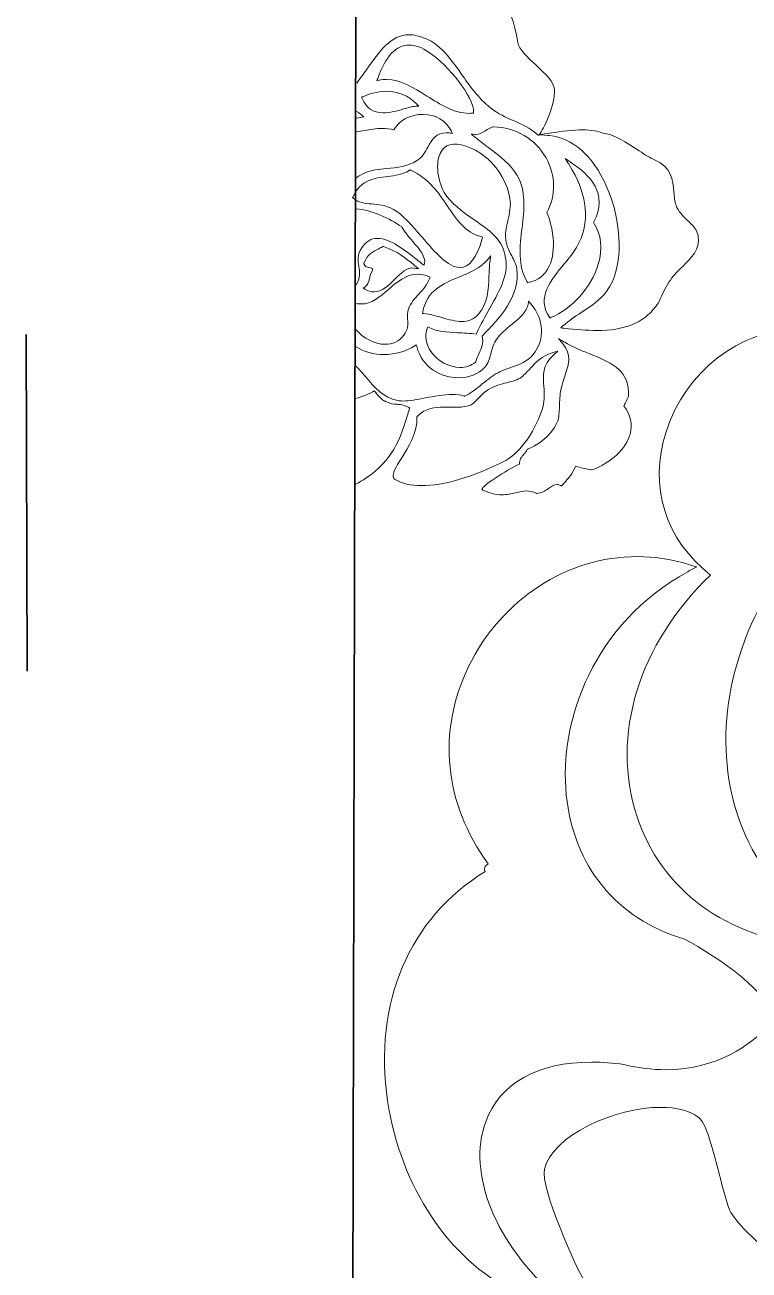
# Model space of a CAD drawing. Header units: millimetres. Extents: x -187 to 113, y -78 to 72.
# Drawn here: x 38.43 to 51.86, y -5.06 to 18.04 of the extents above; entities that cross this region are included whole.
import ezdxf

# ---------------------------------------------------------------- set-up
doc = ezdxf.new("R2010")
doc.units = ezdxf.units.MM
doc.header["$MEASUREMENT"] = 0
doc.layers.add('layer 1', color=7, linetype='Continuous')

msp = doc.modelspace()

# ---------------------------------------------------------------- linework, layer by layer
at = {"layer": 'layer 1', "color": 1, "lineweight": 35}
msp.add_open_spline([(38.43276, 72.15664), (38.43276, 72.15664), (-111.56738, 72.15664), (-111.56738, 72.15664), (-111.56738, 72.15664), (-152.98848, 72.15664), (-186.56732, 38.5779), (-186.56732, -2.84336), (-186.56732, -2.84336), (-186.56732, -44.26448), (-152.98848, -77.84336), (-111.56738, -77.84336), (-111.56738, -77.84336), (-111.56738, -77.84336), (38.43276, -77.84336), (38.43276, -77.84336), (38.43276, -77.84336), (79.85412, -77.84336), (113.43268, -44.26448), (113.43268, -2.84336), (113.43268, -2.84336), (113.43268, 38.5779), (79.85412, 72.15664), (38.43276, 72.15664)], degree=3, knots=[0, 0, 0, 0, 0.14285714, 0.14285714, 0.14285714, 0.14285715, 0.28571429, 0.28571429, 0.28571429, 0.2857143, 0.42857143, 0.42857143, 0.42857143, 0.42857144, 0.57142857, 0.57142857, 0.57142857, 0.57142858, 0.71428571, 0.71428571, 0.71428571, 0.71428572, 1, 1, 1, 1], dxfattribs=at)
for points in [[(44.67978, 66.57988), (44.67978, 66.57988), (44.35602, -72.59058), (44.35602, -72.59058)], [(44.67952, 66.4625), (79.50892, 59.89766), (105.96108, 33.27122), (107.96366, 0.902)]]:
    msp.add_open_spline(points, degree=3, dxfattribs=at)
at = {"layer": 'layer 1', "color": 1, "lineweight": 9}
for points, knots in [([(44.58816, 18.52612), (44.61788, 18.57784), (44.63464, 18.64312), (44.65094, 18.70654), (44.65094, 18.70654), (44.67262, 18.7912), (44.69506, 18.8787), (44.74856, 18.94146), (44.74856, 18.94146), (44.86064, 19.07334), (45.04914, 19.15174), (45.2528, 19.15126), (45.2528, 19.15126), (45.43038, 19.1509), (45.59414, 19.0922), (45.71494, 18.9859), (45.71494, 18.9859), (45.84904, 18.97812), (45.96452, 19.00426), (46.07584, 19.02952), (46.07584, 19.02952), (46.17046, 19.05098), (46.2599, 19.07132), (46.35694, 19.0711), (46.35694, 19.0711), (46.41022, 19.07098), (46.46076, 19.0646), (46.51134, 19.05168), (46.51134, 19.05168), (47.12292, 18.89584), (47.4603, 18.47228), (47.57306, 17.71874), (47.57306, 17.71874), (47.59202, 17.59282), (47.75248, 17.44436), (47.90768, 17.30078), (47.90768, 17.30078), (48.08056, 17.14086), (48.24388, 16.98978), (48.25396, 16.84614), (48.25396, 16.84614), (48.2738, 16.5635), (48.0483, 16.0958), (47.97198, 16.0106), (47.97198, 16.0106), (47.97198, 16.0106), (47.9565, 15.99326), (47.9565, 15.99326), (47.9565, 15.99326), (47.9565, 15.99326), (47.9392, 16.00882), (47.9392, 16.00882), (47.9392, 16.00882), (47.79656, 16.13716), (47.6489, 16.20134), (47.49252, 16.2693), (47.49252, 16.2693), (47.35318, 16.32986), (47.2091, 16.39246), (47.06964, 16.50416), (47.06964, 16.50416), (46.83844, 16.68946), (46.67888, 16.91666), (46.52462, 17.13632), (46.52462, 17.13632), (46.3021, 17.45324), (46.0919, 17.75252), (45.70198, 17.84458), (45.70198, 17.84458), (45.65268, 17.85622), (45.60428, 17.86216), (45.55814, 17.86228), (45.55814, 17.86228), (45.22196, 17.86306), (45.00246, 17.5508), (44.77006, 17.22024), (44.77006, 17.22024), (44.71044, 17.13544), (44.64926, 17.0484), (44.58452, 16.96404)], [0, 0, 0, 0, 0.04761905, 0.04761905, 0.04761905, 0.04761906, 0.0952381, 0.0952381, 0.0952381, 0.09523811, 0.14285714, 0.14285714, 0.14285714, 0.14285715, 0.19047619, 0.19047619, 0.19047619, 0.1904762, 0.23809524, 0.23809524, 0.23809524, 0.23809525, 0.28571429, 0.28571429, 0.28571429, 0.2857143, 0.33333333, 0.33333333, 0.33333333, 0.33333334, 0.38095238, 0.38095238, 0.38095238, 0.38095239, 0.42857143, 0.42857143, 0.42857143, 0.42857144, 0.47619048, 0.47619048, 0.47619048, 0.47619049, 0.52380952, 0.52380952, 0.52380952, 0.52380953, 0.57142857, 0.57142857, 0.57142857, 0.57142858, 0.61904762, 0.61904762, 0.61904762, 0.61904763, 0.66666667, 0.66666667, 0.66666667, 0.66666668, 0.71428571, 0.71428571, 0.71428571, 0.71428572, 0.76190476, 0.76190476, 0.76190476, 0.76190477, 0.80952381, 0.80952381, 0.80952381, 0.80952382, 0.85714286, 0.85714286, 0.85714286, 0.85714287, 0.9047619, 0.9047619, 0.9047619, 0.90476191, 1, 1, 1, 1]), ([(45.55918, 17.67088), (45.67196, 17.67062), (45.79696, 17.62402), (45.93072, 17.53244), (45.93072, 17.53244), (46.2944, 17.28354), (46.75512, 16.7142), (46.75446, 16.42922), (46.75446, 16.42922), (46.75446, 16.42922), (46.7544, 16.4074), (46.7544, 16.4074), (46.7544, 16.4074), (46.7544, 16.4074), (46.73284, 16.40574), (46.73284, 16.40574), (46.73284, 16.40574), (46.71334, 16.40418), (46.69386, 16.40344), (46.67454, 16.4035), (46.67454, 16.4035), (46.3923, 16.40416), (46.13504, 16.56688), (45.88622, 16.72416), (45.88622, 16.72416), (45.63574, 16.88252), (45.39914, 17.03208), (45.13874, 17.03268), (45.13874, 17.03268), (45.09244, 17.0328), (45.046, 17.02798), (45.00078, 17.01836), (45.00078, 17.01836), (45.00078, 17.01836), (44.95974, 17.00966), (44.95974, 17.00966), (44.95974, 17.00966), (44.95974, 17.00966), (44.974, 17.04956), (44.974, 17.04956), (44.974, 17.04956), (45.12392, 17.46822), (45.31538, 17.67144), (45.55918, 17.67088)], [0, 0, 0, 0, 0.08333333, 0.08333333, 0.08333333, 0.08333334, 0.16666667, 0.16666667, 0.16666667, 0.16666668, 0.25, 0.25, 0.25, 0.25000001, 0.33333333, 0.33333333, 0.33333333, 0.33333334, 0.41666667, 0.41666667, 0.41666667, 0.41666668, 0.5, 0.5, 0.5, 0.50000001, 0.58333333, 0.58333333, 0.58333333, 0.58333334, 0.66666667, 0.66666667, 0.66666667, 0.66666668, 0.75, 0.75, 0.75, 0.75000001, 0.83333333, 0.83333333, 0.83333333, 0.83333334, 1, 1, 1, 1]), ([(45.13814, 16.81256), (45.3539, 16.81204), (45.54232, 16.73246), (45.69812, 16.5759), (45.69812, 16.5759), (45.69812, 16.5759), (45.73454, 16.53936), (45.73454, 16.53936), (45.73454, 16.53936), (45.73454, 16.53936), (45.68336, 16.53562), (45.68336, 16.53562), (45.68336, 16.53562), (45.6201, 16.53092), (45.5393, 16.50818), (45.45376, 16.48404), (45.45376, 16.48404), (45.33464, 16.45046), (45.1996, 16.41242), (45.07462, 16.4127), (45.07462, 16.4127), (44.8861, 16.41316), (44.7594, 16.50092), (44.6873, 16.681), (44.6873, 16.681), (44.6873, 16.681), (44.67886, 16.70202), (44.67886, 16.70202), (44.67886, 16.70202), (44.67886, 16.70202), (44.69928, 16.71142), (44.69928, 16.71142), (44.69928, 16.71142), (44.80038, 16.75776), (44.9586, 16.81296), (45.13814, 16.81256)], [0, 0, 0, 0, 0.1, 0.1, 0.1, 0.10000001, 0.2, 0.2, 0.2, 0.20000001, 0.3, 0.3, 0.3, 0.30000001, 0.4, 0.4, 0.4, 0.40000001, 0.5, 0.5, 0.5, 0.50000001, 0.6, 0.6, 0.6, 0.60000001, 0.7, 0.7, 0.7, 0.70000001, 0.8, 0.8, 0.8, 0.80000001, 1, 1, 1, 1]), ([(44.58302, 16.31534), (44.63186, 16.32164), (44.67686, 16.32978), (44.71474, 16.33824), (44.71474, 16.33824), (44.67176, 16.37974), (44.6279, 16.41392), (44.5833, 16.4406)], [0, 0, 0, 0, 0.33333333, 0.33333333, 0.33333333, 0.33333334, 1, 1, 1, 1]), ([(44.58242, 16.0591), (44.63222, 16.06628), (44.68122, 16.07546), (44.72946, 16.08452), (44.72946, 16.08452), (44.83496, 16.10426), (44.94402, 16.12468), (45.05964, 16.1244), (45.05964, 16.1244), (45.13458, 16.12424), (45.20564, 16.11546), (45.2763, 16.09768), (45.2763, 16.09768), (45.36428, 16.26772), (45.58254, 16.38454), (45.81544, 16.38398), (45.81544, 16.38398), (46.0507, 16.38346), (46.24258, 16.26984), (46.34186, 16.07226), (46.34186, 16.07226), (46.34186, 16.07226), (46.36244, 16.0314), (46.36244, 16.0314), (46.36244, 16.0314), (46.36244, 16.0314), (46.31762, 16.03822), (46.31762, 16.03822), (46.31762, 16.03822), (46.29238, 16.04206), (46.26804, 16.04402), (46.24546, 16.04406), (46.24546, 16.04406), (46.0603, 16.04454), (45.98602, 15.91532), (45.90742, 15.7785), (45.90742, 15.7785), (45.8516, 15.6814), (45.79394, 15.581), (45.69426, 15.51974), (45.69426, 15.51974), (45.52866, 15.41812), (45.333, 15.39828), (45.14374, 15.37908), (45.14374, 15.37908), (44.99648, 15.3642), (44.8574, 15.3501), (44.73954, 15.29918), (44.73954, 15.29918), (44.68342, 15.27494), (44.6306, 15.24484), (44.58044, 15.20946)], [0, 0, 0, 0, 0.07142857, 0.07142857, 0.07142857, 0.07142858, 0.14285714, 0.14285714, 0.14285714, 0.14285715, 0.21428571, 0.21428571, 0.21428571, 0.21428572, 0.28571429, 0.28571429, 0.28571429, 0.2857143, 0.35714286, 0.35714286, 0.35714286, 0.35714287, 0.42857143, 0.42857143, 0.42857143, 0.42857144, 0.5, 0.5, 0.5, 0.50000001, 0.57142857, 0.57142857, 0.57142857, 0.57142858, 0.64285714, 0.64285714, 0.64285714, 0.64285715, 0.71428571, 0.71428571, 0.71428571, 0.71428572, 0.78571429, 0.78571429, 0.78571429, 0.7857143, 0.85714286, 0.85714286, 0.85714286, 0.85714287, 1, 1, 1, 1]), ([(47.7716, 13.26418), (47.7716, 13.26418), (47.75522, 13.26068), (47.75522, 13.26068), (47.75522, 13.26068), (47.75522, 13.26068), (47.74666, 13.27528), (47.74666, 13.27528), (47.74666, 13.27528), (47.56912, 13.57852), (47.61098, 13.93516), (47.6514, 14.28006), (47.6514, 14.28006), (47.69082, 14.61664), (47.73162, 14.96468), (47.56154, 15.25142), (47.56154, 15.25142), (47.43756, 15.46072), (47.25904, 15.5954), (47.03302, 15.76596), (47.03302, 15.76596), (46.94962, 15.8289), (46.86334, 15.89396), (46.77006, 15.96996), (46.77006, 15.96996), (46.77006, 15.96996), (46.70968, 16.01906), (46.70968, 16.01906), (46.70968, 16.01906), (46.70968, 16.01906), (46.78678, 16.01186), (46.78678, 16.01186), (46.78678, 16.01186), (46.85684, 16.0055), (46.912, 16.04144), (46.97142, 16.07984), (46.97142, 16.07984), (47.0161, 16.10872), (47.06234, 16.13854), (47.11608, 16.15058), (47.11608, 16.15058), (47.11608, 16.15058), (47.11872, 16.15118), (47.11872, 16.15118), (47.11872, 16.15118), (47.11872, 16.15118), (47.1214, 16.15116), (47.1214, 16.15116), (47.1214, 16.15116), (47.5339, 16.14612), (47.8988, 15.93138), (48.09746, 15.57672), (48.09746, 15.57672), (48.27958, 15.25166), (48.28466, 14.87468), (48.11172, 14.56576), (48.11172, 14.56576), (48.21186, 14.33552), (48.30828, 13.86818), (48.15164, 13.55404), (48.15164, 13.55404), (48.07448, 13.39928), (47.9466, 13.30176), (47.7716, 13.26418)], [0, 0, 0, 0, 0.05882353, 0.05882353, 0.05882353, 0.05882354, 0.11764706, 0.11764706, 0.11764706, 0.11764707, 0.17647059, 0.17647059, 0.17647059, 0.1764706, 0.23529412, 0.23529412, 0.23529412, 0.23529413, 0.29411765, 0.29411765, 0.29411765, 0.29411766, 0.35294118, 0.35294118, 0.35294118, 0.35294119, 0.41176471, 0.41176471, 0.41176471, 0.41176472, 0.47058824, 0.47058824, 0.47058824, 0.47058825, 0.52941176, 0.52941176, 0.52941176, 0.52941177, 0.58823529, 0.58823529, 0.58823529, 0.5882353, 0.64705882, 0.64705882, 0.64705882, 0.64705883, 0.70588235, 0.70588235, 0.70588235, 0.70588236, 0.76470588, 0.76470588, 0.76470588, 0.76470589, 0.82352941, 0.82352941, 0.82352941, 0.82352942, 0.88235294, 0.88235294, 0.88235294, 0.88235295, 1, 1, 1, 1]), ([(49.03882, 12.3746), (48.85408, 12.37502), (48.65966, 12.39166), (48.42464, 12.41646), (48.42464, 12.41646), (48.42464, 12.41646), (48.37206, 12.42202), (48.37206, 12.42202), (48.37206, 12.42202), (48.37206, 12.42202), (48.41154, 12.45762), (48.41154, 12.45762), (48.41154, 12.45762), (48.51844, 12.55396), (48.63614, 12.63132), (48.74998, 12.70612), (48.74998, 12.70612), (48.9286, 12.8235), (49.09734, 12.9344), (49.23012, 13.1133), (49.23012, 13.1133), (49.53358, 13.52238), (49.52714, 14.3584), (49.21518, 15.05796), (49.21518, 15.05796), (48.9663, 15.61612), (48.58262, 15.95566), (48.16258, 15.98952), (48.16258, 15.98952), (48.16258, 15.98952), (47.9711, 16.00496), (47.9711, 16.00496), (47.9711, 16.00496), (47.9711, 16.00496), (48.16068, 16.03638), (48.16068, 16.03638), (48.16068, 16.03638), (48.64192, 16.11616), (48.98774, 16.11618), (49.1507, 16.03402), (49.1507, 16.03402), (49.33006, 16.03024), (49.60384, 15.85174), (49.82426, 15.70812), (49.82426, 15.70812), (49.93832, 15.63378), (50.0368, 15.56958), (50.0974, 15.54544), (50.0974, 15.54544), (50.42992, 15.41268), (50.45106, 15.16292), (50.46974, 14.94258), (50.46974, 14.94258), (50.47724, 14.85428), (50.48428, 14.77086), (50.50944, 14.69694), (50.50944, 14.69694), (50.547, 14.58604), (50.63278, 14.50364), (50.71574, 14.42392), (50.71574, 14.42392), (50.8121, 14.33126), (50.90316, 14.24378), (50.92004, 14.1171), (50.92004, 14.1171), (50.9517, 13.87862), (50.79646, 13.7255), (50.63198, 13.56334), (50.63198, 13.56334), (50.56486, 13.4972), (50.49548, 13.42876), (50.43376, 13.35076), (50.43376, 13.35076), (50.34906, 13.24354), (50.2917, 13.12114), (50.24112, 13.01312), (50.24112, 13.01312), (50.20332, 12.93244), (50.17074, 12.86276), (50.13402, 12.81618), (50.13402, 12.81618), (49.89162, 12.5096), (49.55392, 12.3734), (49.03882, 12.3746)], [0, 0, 0, 0, 0.04545455, 0.04545455, 0.04545455, 0.04545456, 0.09090909, 0.09090909, 0.09090909, 0.0909091, 0.13636364, 0.13636364, 0.13636364, 0.13636365, 0.18181818, 0.18181818, 0.18181818, 0.18181819, 0.22727273, 0.22727273, 0.22727273, 0.22727274, 0.27272727, 0.27272727, 0.27272727, 0.27272728, 0.31818182, 0.31818182, 0.31818182, 0.31818183, 0.36363636, 0.36363636, 0.36363636, 0.36363637, 0.40909091, 0.40909091, 0.40909091, 0.40909092, 0.45454545, 0.45454545, 0.45454545, 0.45454546, 0.5, 0.5, 0.5, 0.50000001, 0.54545455, 0.54545455, 0.54545455, 0.54545456, 0.59090909, 0.59090909, 0.59090909, 0.5909091, 0.63636364, 0.63636364, 0.63636364, 0.63636365, 0.68181818, 0.68181818, 0.68181818, 0.68181819, 0.72727273, 0.72727273, 0.72727273, 0.72727274, 0.77272727, 0.77272727, 0.77272727, 0.77272728, 0.81818182, 0.81818182, 0.81818182, 0.81818183, 0.86363636, 0.86363636, 0.86363636, 0.86363637, 0.90909091, 0.90909091, 0.90909091, 0.90909092, 1, 1, 1, 1]), ([(46.85222, 11.94246), (46.83212, 11.89698), (46.8113, 11.84992), (46.79558, 11.79834), (46.79558, 11.79834), (46.79558, 11.79834), (46.79342, 11.79134), (46.79342, 11.79134), (46.79342, 11.79134), (46.79342, 11.79134), (46.7877, 11.78676), (46.7877, 11.78676), (46.7877, 11.78676), (46.70674, 11.72192), (46.60672, 11.68776), (46.4985, 11.68802), (46.4985, 11.68802), (46.29886, 11.68848), (46.08348, 11.80688), (45.96254, 11.98264), (45.96254, 11.98264), (45.86724, 12.12116), (45.84304, 12.27524), (45.89438, 12.41646), (45.89438, 12.41646), (45.89438, 12.41646), (45.9036, 12.44196), (45.9036, 12.44196), (45.9036, 12.44196), (45.9036, 12.44196), (45.92732, 12.42908), (45.92732, 12.42908), (45.92732, 12.42908), (46.0737, 12.34948), (46.25962, 12.34168), (46.45646, 12.33338), (46.45646, 12.33338), (46.57036, 12.32862), (46.68796, 12.32364), (46.79862, 12.30358), (46.79862, 12.30358), (46.88438, 12.48574), (46.97472, 12.64608), (47.05468, 12.78802), (47.05468, 12.78802), (47.2649, 13.16116), (47.41678, 13.43072), (47.33548, 13.78112), (47.33548, 13.78112), (47.26528, 14.08414), (47.0416, 14.23734), (46.78256, 14.4147), (46.78256, 14.4147), (46.60194, 14.53846), (46.41508, 14.6664), (46.25994, 14.85998), (46.25994, 14.85998), (46.11316, 15.04282), (46.0262, 15.4326), (46.13406, 15.66112), (46.13406, 15.66112), (46.21242, 15.82718), (46.38092, 15.8767), (46.6106, 15.79658), (46.6106, 15.79658), (47.1223, 15.61834), (47.37008, 15.16188), (47.42678, 14.82516), (47.42678, 14.82516), (47.45012, 14.68588), (47.41894, 14.5476), (47.38872, 14.41386), (47.38872, 14.41386), (47.36464, 14.307), (47.34186, 14.20606), (47.3456, 14.1067), (47.3456, 14.1067), (47.35094, 13.97344), (47.40706, 13.86458), (47.46134, 13.75944), (47.46134, 13.75944), (47.50378, 13.67718), (47.5438, 13.59954), (47.55518, 13.51718), (47.55518, 13.51718), (47.62508, 13.01652), (47.23378, 12.60324), (46.9146, 12.27032), (46.9146, 12.27032), (46.94108, 12.14348), (46.8979, 12.04572), (46.85222, 11.94246)], [0, 0, 0, 0, 0.04166667, 0.04166667, 0.04166667, 0.04166668, 0.08333333, 0.08333333, 0.08333333, 0.08333334, 0.125, 0.125, 0.125, 0.12500001, 0.16666667, 0.16666667, 0.16666667, 0.16666668, 0.20833333, 0.20833333, 0.20833333, 0.20833334, 0.25, 0.25, 0.25, 0.25000001, 0.29166667, 0.29166667, 0.29166667, 0.29166668, 0.33333333, 0.33333333, 0.33333333, 0.33333334, 0.375, 0.375, 0.375, 0.37500001, 0.41666667, 0.41666667, 0.41666667, 0.41666668, 0.45833333, 0.45833333, 0.45833333, 0.45833334, 0.5, 0.5, 0.5, 0.50000001, 0.54166667, 0.54166667, 0.54166667, 0.54166668, 0.58333333, 0.58333333, 0.58333333, 0.58333334, 0.625, 0.625, 0.625, 0.62500001, 0.66666667, 0.66666667, 0.66666667, 0.66666668, 0.70833333, 0.70833333, 0.70833333, 0.70833334, 0.75, 0.75, 0.75, 0.75000001, 0.79166667, 0.79166667, 0.79166667, 0.79166668, 0.83333333, 0.83333333, 0.83333333, 0.83333334, 0.875, 0.875, 0.875, 0.87500001, 0.91666667, 0.91666667, 0.91666667, 0.91666668, 1, 1, 1, 1]), ([(49.06572, 13.60196), (48.93814, 13.17696), (48.5681, 12.76136), (48.1859, 12.61372), (48.1859, 12.61372), (48.1859, 12.61372), (48.16888, 12.60714), (48.16888, 12.60714), (48.16888, 12.60714), (48.16888, 12.60714), (48.15846, 12.6223), (48.15846, 12.6223), (48.15846, 12.6223), (47.9133, 12.97692), (48.19054, 13.31338), (48.43516, 13.61018), (48.43516, 13.61018), (48.523, 13.71672), (48.60588, 13.81736), (48.66126, 13.9134), (48.66126, 13.9134), (48.92824, 14.3768), (48.87998, 14.88598), (48.51362, 15.46992), (48.51362, 15.46992), (48.51362, 15.46992), (48.45482, 15.56366), (48.45482, 15.56366), (48.45482, 15.56366), (48.45482, 15.56366), (48.54628, 15.5023), (48.54628, 15.5023), (48.54628, 15.5023), (48.91864, 15.25224), (49.26026, 14.92312), (48.97866, 14.3768), (48.97866, 14.3768), (49.12344, 14.16198), (49.15358, 13.89446), (49.06572, 13.60196)], [0, 0, 0, 0, 0.09090909, 0.09090909, 0.09090909, 0.0909091, 0.18181818, 0.18181818, 0.18181818, 0.18181819, 0.27272727, 0.27272727, 0.27272727, 0.27272728, 0.36363636, 0.36363636, 0.36363636, 0.36363637, 0.45454545, 0.45454545, 0.45454545, 0.45454546, 0.54545455, 0.54545455, 0.54545455, 0.54545456, 0.63636364, 0.63636364, 0.63636364, 0.63636365, 0.72727273, 0.72727273, 0.72727273, 0.72727274, 0.81818182, 0.81818182, 0.81818182, 0.81818183, 1, 1, 1, 1]), ([(46.89766, 14.11046), (46.89766, 14.11046), (46.92034, 14.10404), (46.92034, 14.10404), (46.92034, 14.10404), (46.92034, 14.10404), (46.91384, 14.08118), (46.91384, 14.08118), (46.91384, 14.08118), (46.81066, 13.71842), (46.6753, 13.54226), (46.49994, 13.5426), (46.49994, 13.5426), (46.28008, 13.54312), (46.04414, 13.81802), (45.79442, 14.10904), (45.79442, 14.10904), (45.6178, 14.31492), (45.43514, 14.52776), (45.26932, 14.61904), (45.26932, 14.61904), (45.11612, 14.70344), (44.98054, 14.7134), (44.86086, 14.72222), (44.86086, 14.72222), (44.73264, 14.73168), (44.62194, 14.73978), (44.52194, 14.8306), (44.52194, 14.8306), (44.52194, 14.8306), (44.50902, 14.8423), (44.50902, 14.8423), (44.50902, 14.8423), (44.50902, 14.8423), (44.5164, 14.85818), (44.5164, 14.85818), (44.5164, 14.85818), (44.66314, 15.1744), (44.91262, 15.20366), (45.15394, 15.23198), (45.15394, 15.23198), (45.30342, 15.24954), (45.4446, 15.2661), (45.56476, 15.34616), (45.56476, 15.34616), (45.56476, 15.34616), (45.57554, 15.35336), (45.57554, 15.35336), (45.57554, 15.35336), (45.57554, 15.35336), (45.5873, 15.34792), (45.5873, 15.34792), (45.5873, 15.34792), (45.9274, 15.19064), (46.10262, 14.93006), (46.27204, 14.67806), (46.27204, 14.67806), (46.43882, 14.42992), (46.5964, 14.19558), (46.89766, 14.11046)], [0, 0, 0, 0, 0.0625, 0.0625, 0.0625, 0.06250001, 0.125, 0.125, 0.125, 0.12500001, 0.1875, 0.1875, 0.1875, 0.18750001, 0.25, 0.25, 0.25, 0.25000001, 0.3125, 0.3125, 0.3125, 0.31250001, 0.375, 0.375, 0.375, 0.37500001, 0.4375, 0.4375, 0.4375, 0.43750001, 0.5, 0.5, 0.5, 0.50000001, 0.5625, 0.5625, 0.5625, 0.56250001, 0.625, 0.625, 0.625, 0.62500001, 0.6875, 0.6875, 0.6875, 0.68750001, 0.75, 0.75, 0.75, 0.75000001, 0.8125, 0.8125, 0.8125, 0.81250001, 0.875, 0.875, 0.875, 0.87500001, 1, 1, 1, 1]), ([(44.5791, 14.63166), (44.85546, 14.61604), (45.20536, 14.44972), (45.42276, 14.295), (45.42276, 14.295), (45.42276, 14.295), (45.42768, 14.29148), (45.42768, 14.29148), (45.42768, 14.29148), (45.42768, 14.29148), (45.43032, 14.28598), (45.43032, 14.28598), (45.43032, 14.28598), (45.46872, 14.20584), (45.54728, 14.11516), (45.62322, 14.0275), (45.62322, 14.0275), (45.75202, 13.87886), (45.8738, 13.7384), (45.84246, 13.61838), (45.84246, 13.61838), (45.84246, 13.61838), (45.83356, 13.58426), (45.83356, 13.58426), (45.83356, 13.58426), (45.83356, 13.58426), (45.80578, 13.60562), (45.80578, 13.60562), (45.80578, 13.60562), (45.7723, 13.6313), (45.73656, 13.65988), (45.69884, 13.69), (45.69884, 13.69), (45.47948, 13.8651), (45.20662, 14.08298), (44.97234, 14.08352), (44.97234, 14.08352), (44.85228, 14.0838), (44.75646, 14.02646), (44.67938, 13.90822), (44.67938, 13.90822), (44.59472, 13.77814), (44.60954, 13.67272), (44.62514, 13.5612), (44.62514, 13.5612), (44.64006, 13.4548), (44.65548, 13.34486), (44.57582, 13.22042)], [0, 0, 0, 0, 0.07692308, 0.07692308, 0.07692308, 0.07692309, 0.15384615, 0.15384615, 0.15384615, 0.15384616, 0.23076923, 0.23076923, 0.23076923, 0.23076924, 0.30769231, 0.30769231, 0.30769231, 0.30769232, 0.38461538, 0.38461538, 0.38461538, 0.38461539, 0.46153846, 0.46153846, 0.46153846, 0.46153847, 0.53846154, 0.53846154, 0.53846154, 0.53846155, 0.61538462, 0.61538462, 0.61538462, 0.61538463, 0.69230769, 0.69230769, 0.69230769, 0.6923077, 0.76923077, 0.76923077, 0.76923077, 0.76923078, 0.84615385, 0.84615385, 0.84615385, 0.84615386, 1, 1, 1, 1]), ([(44.81268, 13.54442), (44.77684, 13.55092), (44.73218, 13.55894), (44.71906, 13.61154), (44.71906, 13.61154), (44.71906, 13.61154), (44.71724, 13.619), (44.71724, 13.619), (44.71724, 13.619), (44.71724, 13.619), (44.7201, 13.62616), (44.7201, 13.62616), (44.7201, 13.62616), (44.7827, 13.78296), (44.88306, 13.83378), (44.98016, 13.88298), (44.98016, 13.88298), (45.00802, 13.89712), (45.0368, 13.9117), (45.0638, 13.92856), (45.0638, 13.92856), (45.0638, 13.92856), (45.07286, 13.93428), (45.07286, 13.93428), (45.07286, 13.93428), (45.07286, 13.93428), (45.08304, 13.93102), (45.08304, 13.93102), (45.08304, 13.93102), (45.336, 13.85072), (45.50832, 13.70568), (45.64678, 13.58916), (45.64678, 13.58916), (45.64678, 13.58916), (45.72922, 13.51994), (45.72922, 13.51994), (45.72922, 13.51994), (45.72922, 13.51994), (45.64678, 13.53218), (45.64678, 13.53218), (45.64678, 13.53218), (45.52012, 13.55102), (45.41058, 13.44156), (45.29378, 13.32518), (45.29378, 13.32518), (45.17702, 13.20888), (45.0563, 13.08866), (44.9063, 13.08898), (44.9063, 13.08898), (44.85048, 13.08912), (44.79346, 13.10652), (44.73682, 13.14076), (44.73682, 13.14076), (44.73682, 13.14076), (44.70568, 13.15962), (44.70568, 13.15962), (44.70568, 13.15962), (44.70568, 13.15962), (44.73554, 13.1805), (44.73554, 13.1805), (44.73554, 13.1805), (44.79432, 13.22152), (44.8057, 13.26772), (44.82146, 13.33164), (44.82146, 13.33164), (44.83368, 13.38126), (44.84752, 13.43722), (44.88736, 13.50014), (44.88736, 13.50014), (44.87494, 13.53158), (44.85026, 13.53766), (44.81268, 13.54442)], [0, 0, 0, 0, 0.05263158, 0.05263158, 0.05263158, 0.05263159, 0.10526316, 0.10526316, 0.10526316, 0.10526317, 0.15789474, 0.15789474, 0.15789474, 0.15789475, 0.21052632, 0.21052632, 0.21052632, 0.21052633, 0.26315789, 0.26315789, 0.26315789, 0.2631579, 0.31578947, 0.31578947, 0.31578947, 0.31578948, 0.36842105, 0.36842105, 0.36842105, 0.36842106, 0.42105263, 0.42105263, 0.42105263, 0.42105264, 0.47368421, 0.47368421, 0.47368421, 0.47368422, 0.52631579, 0.52631579, 0.52631579, 0.5263158, 0.57894737, 0.57894737, 0.57894737, 0.57894738, 0.63157895, 0.63157895, 0.63157895, 0.63157896, 0.68421053, 0.68421053, 0.68421053, 0.68421054, 0.73684211, 0.73684211, 0.73684211, 0.73684212, 0.78947368, 0.78947368, 0.78947368, 0.78947369, 0.84210526, 0.84210526, 0.84210526, 0.84210527, 0.89473684, 0.89473684, 0.89473684, 0.89473685, 1, 1, 1, 1]), ([(45.8075, 12.69072), (45.8075, 12.69072), (45.81156, 12.71552), (45.81156, 12.71552), (45.81156, 12.71552), (45.8767, 13.11436), (46.18338, 13.2411), (46.4799, 13.36366), (46.4799, 13.36366), (46.67716, 13.4452), (46.88114, 13.52952), (47.01854, 13.69312), (47.01854, 13.69312), (47.01854, 13.69312), (47.07152, 13.7563), (47.07152, 13.7563), (47.07152, 13.7563), (47.07152, 13.7563), (47.05944, 13.67434), (47.05944, 13.67434), (47.05944, 13.67434), (47.04598, 13.58334), (47.04244, 13.48904), (47.03872, 13.38924), (47.03872, 13.38924), (47.02928, 13.13626), (47.0195, 12.8747), (46.83826, 12.6719), (46.83826, 12.6719), (46.75892, 12.58318), (46.65934, 12.54014), (46.53392, 12.54044), (46.53392, 12.54044), (46.41876, 12.54072), (46.29604, 12.57586), (46.16622, 12.61302), (46.16622, 12.61302), (46.05688, 12.64436), (45.94384, 12.67672), (45.83224, 12.68816), (45.83224, 12.68816), (45.83224, 12.68816), (45.8075, 12.69072), (45.8075, 12.69072)], [0, 0, 0, 0, 0.08333333, 0.08333333, 0.08333333, 0.08333334, 0.16666667, 0.16666667, 0.16666667, 0.16666668, 0.25, 0.25, 0.25, 0.25000001, 0.33333333, 0.33333333, 0.33333333, 0.33333334, 0.41666667, 0.41666667, 0.41666667, 0.41666668, 0.5, 0.5, 0.5, 0.50000001, 0.58333333, 0.58333333, 0.58333333, 0.58333334, 0.66666667, 0.66666667, 0.66666667, 0.66666668, 0.75, 0.75, 0.75, 0.75000001, 0.83333333, 0.83333333, 0.83333333, 0.83333334, 1, 1, 1, 1]), ([(44.57502, 12.875), (44.60564, 12.86892), (44.63578, 12.86584), (44.6658, 12.86578), (44.6658, 12.86578), (44.86452, 12.86532), (45.01498, 12.99672), (45.17428, 13.13586), (45.17428, 13.13586), (45.33304, 13.27448), (45.49714, 13.41774), (45.713, 13.41724), (45.713, 13.41724), (45.78138, 13.41708), (45.85278, 13.40218), (45.92534, 13.3729), (45.92534, 13.3729), (45.92534, 13.3729), (45.94652, 13.36432), (45.94652, 13.36432), (45.94652, 13.36432), (45.94652, 13.36432), (45.9386, 13.34276), (45.9386, 13.34276), (45.9386, 13.34276), (45.89252, 13.2172), (45.81266, 13.1304), (45.7353, 13.04652), (45.7353, 13.04652), (45.66004, 12.9649), (45.58902, 12.88778), (45.54694, 12.7773), (45.54694, 12.7773), (45.52118, 12.7098), (45.52522, 12.64746), (45.52954, 12.58156), (45.52954, 12.58156), (45.53564, 12.48802), (45.54196, 12.39132), (45.4586, 12.284), (45.4586, 12.284), (45.37416, 12.1749), (45.25352, 12.1174), (45.10972, 12.11774), (45.10972, 12.11774), (44.91884, 12.11818), (44.71014, 12.22404), (44.57388, 12.3885)], [0, 0, 0, 0, 0.07692308, 0.07692308, 0.07692308, 0.07692309, 0.15384615, 0.15384615, 0.15384615, 0.15384616, 0.23076923, 0.23076923, 0.23076923, 0.23076924, 0.30769231, 0.30769231, 0.30769231, 0.30769232, 0.38461538, 0.38461538, 0.38461538, 0.38461539, 0.46153846, 0.46153846, 0.46153846, 0.46153847, 0.53846154, 0.53846154, 0.53846154, 0.53846155, 0.61538462, 0.61538462, 0.61538462, 0.61538463, 0.69230769, 0.69230769, 0.69230769, 0.6923077, 0.76923077, 0.76923077, 0.76923077, 0.76923078, 0.84615385, 0.84615385, 0.84615385, 0.84615386, 1, 1, 1, 1]), ([(44.57314, 12.06874), (44.71894, 11.97892), (44.90102, 11.92778), (45.0948, 11.92732), (45.0948, 11.92732), (45.30162, 11.92684), (45.49784, 11.98364), (45.6623, 12.09168), (45.6623, 12.09168), (45.6623, 12.09168), (45.6897, 12.10966), (45.6897, 12.10966), (45.6897, 12.10966), (45.6897, 12.10966), (45.69768, 12.07774), (45.69768, 12.07774), (45.69768, 12.07774), (45.79798, 11.67744), (46.15834, 11.4975), (46.47098, 11.49678), (46.47098, 11.49678), (46.66656, 11.49632), (46.84436, 11.56526), (46.95866, 11.68598), (46.95866, 11.68598), (47.02686, 11.75812), (47.0481, 11.84506), (47.07066, 11.93712), (47.07066, 11.93712), (47.09046, 12.01818), (47.11094, 12.102), (47.16364, 12.18574), (47.16364, 12.18574), (47.241, 12.30876), (47.35646, 12.4027), (47.46814, 12.4936), (47.46814, 12.4936), (47.6097, 12.60876), (47.7434, 12.71754), (47.7656, 12.8651), (47.7656, 12.8651), (47.7656, 12.8651), (47.7732, 12.91546), (47.7732, 12.91546), (47.7732, 12.91546), (47.7732, 12.91546), (47.80628, 12.87708), (47.80628, 12.87708), (47.80628, 12.87708), (48.06834, 12.5734), (48.08554, 12.21528), (47.85238, 11.91912), (47.85238, 11.91912), (47.75646, 11.79734), (47.60956, 11.7458), (47.45404, 11.69122), (47.45404, 11.69122), (47.34334, 11.6524), (47.22892, 11.61228), (47.12872, 11.5444), (47.12872, 11.5444), (47.03296, 11.4794), (46.95174, 11.41332), (46.88, 11.35498), (46.88, 11.35498), (46.7765, 11.2708), (46.6871, 11.198), (46.59138, 11.15858), (46.59138, 11.15858), (46.59138, 11.15858), (46.58358, 11.15538), (46.58358, 11.15538), (46.58358, 11.15538), (46.58358, 11.15538), (46.57554, 11.15796), (46.57554, 11.15796), (46.57554, 11.15796), (46.51448, 11.1775), (46.44414, 11.18708), (46.36034, 11.18726), (46.36034, 11.18726), (46.2019, 11.18766), (46.0264, 11.15408), (45.8566, 11.12166), (45.8566, 11.12166), (45.7039, 11.0925), (45.55976, 11.06492), (45.44202, 11.0652), (45.44202, 11.0652), (45.40648, 11.06532), (45.37548, 11.06784), (45.34724, 11.073), (45.34724, 11.073), (45.07996, 11.12192), (44.91016, 11.32286), (44.74596, 11.5172), (44.74596, 11.5172), (44.6875, 11.58636), (44.63106, 11.65314), (44.5723, 11.7104)], [0, 0, 0, 0, 0.03846154, 0.03846154, 0.03846154, 0.03846155, 0.07692308, 0.07692308, 0.07692308, 0.07692309, 0.11538462, 0.11538462, 0.11538462, 0.11538463, 0.15384615, 0.15384615, 0.15384615, 0.15384616, 0.19230769, 0.19230769, 0.19230769, 0.1923077, 0.23076923, 0.23076923, 0.23076923, 0.23076924, 0.26923077, 0.26923077, 0.26923077, 0.26923078, 0.30769231, 0.30769231, 0.30769231, 0.30769232, 0.34615385, 0.34615385, 0.34615385, 0.34615386, 0.38461538, 0.38461538, 0.38461538, 0.38461539, 0.42307692, 0.42307692, 0.42307692, 0.42307693, 0.46153846, 0.46153846, 0.46153846, 0.46153847, 0.5, 0.5, 0.5, 0.50000001, 0.53846154, 0.53846154, 0.53846154, 0.53846155, 0.57692308, 0.57692308, 0.57692308, 0.57692309, 0.61538462, 0.61538462, 0.61538462, 0.61538463, 0.65384615, 0.65384615, 0.65384615, 0.65384616, 0.69230769, 0.69230769, 0.69230769, 0.6923077, 0.73076923, 0.73076923, 0.73076923, 0.73076924, 0.76923077, 0.76923077, 0.76923077, 0.76923078, 0.80769231, 0.80769231, 0.80769231, 0.80769232, 0.84615385, 0.84615385, 0.84615385, 0.84615386, 0.88461538, 0.88461538, 0.88461538, 0.88461539, 0.92307692, 0.92307692, 0.92307692, 0.92307693, 1, 1, 1, 1]), ([(49.78162, 3.36462), (49.29258, 4.85836), (49.8163, 6.56316), (51.14908, 7.83426), (51.14908, 7.83426), (50.3066, 8.49562), (49.99828, 9.48318), (50.32438, 10.49478), (50.32438, 10.49478), (50.68574, 11.61678), (51.69102, 12.39852), (52.76866, 12.39602), (52.76866, 12.39602), (53.18152, 12.39514), (53.59006, 12.28148), (53.98292, 12.05848), (53.98292, 12.05848), (54.46198, 11.7866), (54.68344, 11.42078), (54.91786, 11.03332), (54.91786, 11.03332), (55.10238, 10.72836), (55.2932, 10.41296), (55.62742, 10.12226), (55.62742, 10.12226), (55.62742, 10.12226), (55.75868, 10.00816), (55.75868, 10.00816), (55.75868, 10.00816), (55.75868, 10.00816), (55.58732, 9.98372), (55.58732, 9.98372), (55.58732, 9.98372), (54.10914, 9.77236), (52.72288, 8.6526), (51.96954, 7.0612), (51.96954, 7.0612), (51.24712, 5.53532), (51.25464, 3.8794), (51.98954, 2.63144), (51.98954, 2.63144), (52.12518, 2.40056), (52.29518, 2.22418), (52.47528, 2.03762), (52.47528, 2.03762), (52.7341, 1.7695), (53.00162, 1.49206), (53.15736, 1.04368), (53.15736, 1.04368), (53.15736, 1.04368), (53.19818, 0.92618), (53.19818, 0.92618), (53.19818, 0.92618), (53.19818, 0.92618), (53.07558, 0.93868), (53.07558, 0.93868), (53.07558, 0.93868), (51.43238, 1.10558), (50.23168, 1.98974), (49.78162, 3.36462)], [0, 0, 0, 0, 0.0625, 0.0625, 0.0625, 0.06250001, 0.125, 0.125, 0.125, 0.12500001, 0.1875, 0.1875, 0.1875, 0.18750001, 0.25, 0.25, 0.25, 0.25000001, 0.3125, 0.3125, 0.3125, 0.31250001, 0.375, 0.375, 0.375, 0.37500001, 0.4375, 0.4375, 0.4375, 0.43750001, 0.5, 0.5, 0.5, 0.50000001, 0.5625, 0.5625, 0.5625, 0.56250001, 0.625, 0.625, 0.625, 0.62500001, 0.6875, 0.6875, 0.6875, 0.68750001, 0.75, 0.75, 0.75, 0.75000001, 0.8125, 0.8125, 0.8125, 0.81250001, 0.875, 0.875, 0.875, 0.87500001, 1, 1, 1, 1]), ([(47.60752, 9.89442), (47.59452, 9.9697), (47.64372, 10.02794), (47.6876, 10.0799), (47.6876, 10.0799), (47.71054, 10.10702), (47.73422, 10.1351), (47.74864, 10.16424), (47.74864, 10.16424), (47.74864, 10.16424), (47.75264, 10.17242), (47.75264, 10.17242), (47.75264, 10.17242), (47.75264, 10.17242), (47.76108, 10.17574), (47.76108, 10.17574), (47.76108, 10.17574), (47.88372, 10.22388), (48.18278, 10.36968), (48.30974, 10.6837), (48.30974, 10.6837), (48.33926, 10.75622), (48.34228, 10.85906), (48.34554, 10.96798), (48.34554, 10.96798), (48.3485, 11.06772), (48.35188, 11.18074), (48.3762, 11.28872), (48.3762, 11.28872), (48.39822, 11.3867), (48.42712, 11.47352), (48.45252, 11.5501), (48.45252, 11.5501), (48.52656, 11.7727), (48.57538, 11.91968), (48.41372, 12.12056), (48.41372, 12.12056), (48.41372, 12.12056), (48.3314, 12.22272), (48.3314, 12.22272), (48.3314, 12.22272), (48.3314, 12.22272), (48.44364, 12.15582), (48.44364, 12.15582), (48.44364, 12.15582), (48.58612, 12.07088), (48.74336, 12.00726), (48.8954, 11.9457), (48.8954, 11.9457), (49.26718, 11.79524), (49.61838, 11.65308), (49.62496, 11.23474), (49.62496, 11.23474), (49.64484, 11.17566), (49.60672, 11.103), (49.56982, 11.03266), (49.56982, 11.03266), (49.5596, 11.01316), (49.54936, 10.99374), (49.54054, 10.97472), (49.54054, 10.97472), (49.6664, 10.8108), (49.707, 10.62988), (49.65792, 10.45068), (49.65792, 10.45068), (49.58392, 10.18054), (49.30764, 9.92102), (48.95398, 9.78946), (48.95398, 9.78946), (48.95398, 9.78946), (48.94814, 9.78732), (48.94814, 9.78732), (48.94814, 9.78732), (48.94814, 9.78732), (48.94202, 9.78836), (48.94202, 9.78836), (48.94202, 9.78836), (48.79256, 9.81386), (48.75368, 9.82414), (48.6487, 9.85694), (48.6487, 9.85694), (48.56748, 9.69288), (48.5344, 9.65596), (48.45804, 9.57096), (48.45804, 9.57096), (48.44072, 9.55174), (48.42108, 9.5298), (48.398, 9.50326), (48.398, 9.50326), (48.398, 9.50326), (48.38654, 9.49012), (48.38654, 9.49012), (48.38654, 9.49012), (48.38654, 9.49012), (48.37078, 9.49736), (48.37078, 9.49736), (48.37078, 9.49736), (48.34656, 9.50852), (48.32366, 9.51394), (48.3009, 9.514), (48.3009, 9.514), (48.24354, 9.51412), (48.19334, 9.4787), (48.14024, 9.44116), (48.14024, 9.44116), (48.08016, 9.3988), (48.0122, 9.35082), (47.92422, 9.35076), (47.92422, 9.35076), (47.92422, 9.35076), (47.91892, 9.35074), (47.91892, 9.35074), (47.91892, 9.35074), (47.91892, 9.35074), (47.91412, 9.35308), (47.91412, 9.35308), (47.91412, 9.35308), (47.8546, 9.38188), (47.79768, 9.3953), (47.73508, 9.39544), (47.73508, 9.39544), (47.6678, 9.3956), (47.60256, 9.3801), (47.53344, 9.36364), (47.53344, 9.36364), (47.45416, 9.34482), (47.37218, 9.3253), (47.2757, 9.3255), (47.2757, 9.3255), (47.16234, 9.32576), (47.04846, 9.35438), (46.92746, 9.41286), (46.92746, 9.41286), (46.92746, 9.41286), (46.90778, 9.42242), (46.90778, 9.42242), (46.90778, 9.42242), (46.90778, 9.42242), (46.9158, 9.44294), (46.9158, 9.44294), (46.9158, 9.44294), (46.94556, 9.51884), (47.46602, 9.83826), (47.60752, 9.89442)], [0, 0, 0, 0, 0.02702703, 0.02702703, 0.02702703, 0.02702704, 0.05405405, 0.05405405, 0.05405405, 0.05405406, 0.08108108, 0.08108108, 0.08108108, 0.08108109, 0.10810811, 0.10810811, 0.10810811, 0.10810812, 0.13513514, 0.13513514, 0.13513514, 0.13513515, 0.16216216, 0.16216216, 0.16216216, 0.16216217, 0.18918919, 0.18918919, 0.18918919, 0.1891892, 0.21621622, 0.21621622, 0.21621622, 0.21621623, 0.24324324, 0.24324324, 0.24324324, 0.24324325, 0.27027027, 0.27027027, 0.27027027, 0.27027028, 0.2972973, 0.2972973, 0.2972973, 0.29729731, 0.32432432, 0.32432432, 0.32432432, 0.32432433, 0.35135135, 0.35135135, 0.35135135, 0.35135136, 0.37837838, 0.37837838, 0.37837838, 0.37837839, 0.40540541, 0.40540541, 0.40540541, 0.40540542, 0.43243243, 0.43243243, 0.43243243, 0.43243244, 0.45945946, 0.45945946, 0.45945946, 0.45945947, 0.48648649, 0.48648649, 0.48648649, 0.4864865, 0.51351351, 0.51351351, 0.51351351, 0.51351352, 0.54054054, 0.54054054, 0.54054054, 0.54054055, 0.56756757, 0.56756757, 0.56756757, 0.56756758, 0.59459459, 0.59459459, 0.59459459, 0.5945946, 0.62162162, 0.62162162, 0.62162162, 0.62162163, 0.64864865, 0.64864865, 0.64864865, 0.64864866, 0.67567568, 0.67567568, 0.67567568, 0.67567569, 0.7027027, 0.7027027, 0.7027027, 0.70270271, 0.72972973, 0.72972973, 0.72972973, 0.72972974, 0.75675676, 0.75675676, 0.75675676, 0.75675677, 0.78378378, 0.78378378, 0.78378378, 0.78378379, 0.81081081, 0.81081081, 0.81081081, 0.81081082, 0.83783784, 0.83783784, 0.83783784, 0.83783785, 0.86486486, 0.86486486, 0.86486486, 0.86486487, 0.89189189, 0.89189189, 0.89189189, 0.8918919, 0.91891892, 0.91891892, 0.91891892, 0.91891893, 0.94594595, 0.94594595, 0.94594595, 0.94594596, 1, 1, 1, 1]), ([(45.70296, 10.76262), (45.70296, 10.76262), (45.70236, 10.77318), (45.70236, 10.77318), (45.70236, 10.77318), (45.70236, 10.77318), (45.70972, 10.7807), (45.70972, 10.7807), (45.70972, 10.7807), (45.86526, 10.93864), (46.0454, 10.9515), (46.20198, 10.95114), (46.20198, 10.95114), (46.23366, 10.95108), (46.26556, 10.95028), (46.2977, 10.94958), (46.2977, 10.94958), (46.32994, 10.94882), (46.36236, 10.94806), (46.39494, 10.94798), (46.39494, 10.94798), (46.47262, 10.94782), (46.5645, 10.95094), (46.65736, 10.97564), (46.65736, 10.97564), (46.72878, 10.99452), (46.7813, 11.0504), (46.84208, 11.11512), (46.84208, 11.11512), (46.8937, 11.17006), (46.95212, 11.23228), (47.03172, 11.2796), (47.03172, 11.2796), (47.14184, 11.34528), (47.2624, 11.37648), (47.36876, 11.40406), (47.36876, 11.40406), (47.4737, 11.43128), (47.57286, 11.45694), (47.64184, 11.51036), (47.64184, 11.51036), (47.70548, 11.55946), (47.75776, 11.61706), (47.80826, 11.67278), (47.80826, 11.67278), (47.90888, 11.78372), (48.01296, 11.89846), (48.21254, 11.9592), (48.21254, 11.9592), (48.21254, 11.9592), (48.3171, 11.99106), (48.3171, 11.99106), (48.3171, 11.99106), (48.3171, 11.99106), (48.23452, 11.91876), (48.23452, 11.91876), (48.23452, 11.91876), (48.02836, 11.73808), (48.04234, 11.53862), (48.05714, 11.32746), (48.05714, 11.32746), (48.06538, 11.20968), (48.07392, 11.08784), (48.04104, 10.9704), (48.04104, 10.9704), (47.91992, 10.53712), (47.6367, 10.12284), (47.35138, 9.96256), (47.35138, 9.96256), (46.7463, 9.65532), (46.2056, 9.49346), (45.7877, 9.4944), (45.7877, 9.4944), (45.58682, 9.49488), (45.42192, 9.53308), (45.29752, 9.60792), (45.29752, 9.60792), (45.2792, 9.61898), (45.26738, 9.63498), (45.26246, 9.65554), (45.26246, 9.65554), (45.24562, 9.72558), (45.31426, 9.83738), (45.40932, 9.99212), (45.40932, 9.99212), (45.53984, 10.20468), (45.7186, 10.49582), (45.70296, 10.76262)], [0, 0, 0, 0, 0.04347826, 0.04347826, 0.04347826, 0.04347827, 0.08695652, 0.08695652, 0.08695652, 0.08695653, 0.13043478, 0.13043478, 0.13043478, 0.13043479, 0.17391304, 0.17391304, 0.17391304, 0.17391305, 0.2173913, 0.2173913, 0.2173913, 0.21739131, 0.26086957, 0.26086957, 0.26086957, 0.26086958, 0.30434783, 0.30434783, 0.30434783, 0.30434784, 0.34782609, 0.34782609, 0.34782609, 0.3478261, 0.39130435, 0.39130435, 0.39130435, 0.39130436, 0.43478261, 0.43478261, 0.43478261, 0.43478262, 0.47826087, 0.47826087, 0.47826087, 0.47826088, 0.52173913, 0.52173913, 0.52173913, 0.52173914, 0.56521739, 0.56521739, 0.56521739, 0.5652174, 0.60869565, 0.60869565, 0.60869565, 0.60869566, 0.65217391, 0.65217391, 0.65217391, 0.65217392, 0.69565217, 0.69565217, 0.69565217, 0.69565218, 0.73913043, 0.73913043, 0.73913043, 0.73913044, 0.7826087, 0.7826087, 0.7826087, 0.78260871, 0.82608696, 0.82608696, 0.82608696, 0.82608697, 0.86956522, 0.86956522, 0.86956522, 0.86956523, 0.91304348, 0.91304348, 0.91304348, 0.91304349, 1, 1, 1, 1]), ([(44.57092, 11.1134), (44.67554, 11.14096), (44.78004, 11.18248), (44.88576, 11.23792), (44.88576, 11.23792), (44.88576, 11.23792), (44.8901, 11.24504), (44.8901, 11.24504), (44.8901, 11.24504), (44.8901, 11.24504), (44.89812, 11.24502), (44.89812, 11.24502), (44.89812, 11.24502), (44.89812, 11.24502), (44.91254, 11.25384), (44.91254, 11.25384), (44.91254, 11.25384), (44.91254, 11.25384), (44.92008, 11.2388), (44.92008, 11.2388), (44.92008, 11.2388), (44.92008, 11.2388), (44.95174, 11.21952), (44.95174, 11.21952), (44.95174, 11.21952), (44.95174, 11.21952), (44.93966, 11.21314), (44.93966, 11.21314), (44.93966, 11.21314), (44.9779, 11.17094), (45.06806, 11.08018), (45.09878, 11.0618), (45.09878, 11.0618), (45.09878, 11.0618), (45.10242, 11.0664), (45.10242, 11.0664), (45.10242, 11.0664), (45.10242, 11.0664), (45.11906, 11.0583), (45.11906, 11.0583), (45.11906, 11.0583), (45.21828, 11.01006), (45.2709, 11.00724), (45.3266, 11.00426), (45.3266, 11.00426), (45.38434, 11.00126), (45.44416, 10.99808), (45.55166, 10.94588), (45.55166, 10.94588), (45.55166, 10.94588), (45.57014, 10.93694), (45.57014, 10.93694), (45.57014, 10.93694), (45.57014, 10.93694), (45.56374, 10.91726), (45.56374, 10.91726), (45.56374, 10.91726), (45.54872, 10.87114), (45.53468, 10.82666), (45.52102, 10.78368), (45.52102, 10.78368), (45.43702, 10.51912), (45.37076, 10.31014), (45.21738, 10.08352), (45.21738, 10.08352), (45.0556, 9.84486), (44.82632, 9.65192), (44.56722, 9.5249)], [0, 0, 0, 0, 0.05555556, 0.05555556, 0.05555556, 0.05555557, 0.11111111, 0.11111111, 0.11111111, 0.11111112, 0.16666667, 0.16666667, 0.16666667, 0.16666668, 0.22222222, 0.22222222, 0.22222222, 0.22222223, 0.27777778, 0.27777778, 0.27777778, 0.27777779, 0.33333333, 0.33333333, 0.33333333, 0.33333334, 0.38888889, 0.38888889, 0.38888889, 0.3888889, 0.44444444, 0.44444444, 0.44444444, 0.44444445, 0.5, 0.5, 0.5, 0.50000001, 0.55555556, 0.55555556, 0.55555556, 0.55555557, 0.61111111, 0.61111111, 0.61111111, 0.61111112, 0.66666667, 0.66666667, 0.66666667, 0.66666668, 0.72222222, 0.72222222, 0.72222222, 0.72222223, 0.77777778, 0.77777778, 0.77777778, 0.77777779, 0.83333333, 0.83333333, 0.83333333, 0.83333334, 0.88888889, 0.88888889, 0.88888889, 0.8888889, 1, 1, 1, 1]), ([(46.96638, 2.33458), (46.96086, 2.34372), (46.95744, 2.3543), (46.9555, 2.36628), (46.9555, 2.36628), (46.94798, 2.41666), (46.97852, 2.44902), (47.0262, 2.47372), (47.0262, 2.47372), (46.20702, 3.59512), (46.07272, 4.92484), (46.66092, 6.13764), (46.66092, 6.13764), (47.26344, 7.38028), (48.49244, 8.1812), (49.79198, 8.17818), (49.79198, 8.17818), (50.10004, 8.1775), (50.40938, 8.13174), (50.71146, 8.04236), (50.71146, 8.04236), (50.71146, 8.04236), (50.89402, 7.98832), (50.89402, 7.98832), (50.89402, 7.98832), (50.89402, 7.98832), (50.7267, 7.89672), (50.7267, 7.89672), (50.7267, 7.89672), (48.97418, 6.9364), (48.33168, 5.12636), (48.47232, 3.75862), (48.47232, 3.75862), (48.60834, 2.435), (49.39874, 1.46142), (50.65388, 1.08234), (50.65388, 1.08234), (51.31244, 0.74428), (52.2696, 0.0562), (52.33546, -0.4148), (52.33546, -0.4148), (52.33546, -0.4148), (52.34238, -0.46554), (52.34238, -0.46554), (52.34238, -0.46554), (52.34238, -0.46554), (52.29966, -0.4928), (52.29966, -0.4928), (52.29966, -0.4928), (52.27554, -0.50832), (52.23384, -0.54482), (52.18546, -0.58708), (52.18546, -0.58708), (51.90446, -0.83326), (51.31934, -1.34578), (50.31136, -1.34344), (50.31136, -1.34344), (50.06224, -1.34286), (49.80054, -1.30968), (49.54176, -1.24646), (49.54176, -1.24646), (49.33582, -1.21828), (49.13614, -1.20392), (48.94872, -1.20348), (48.94872, -1.20348), (47.94072, -1.20108), (47.24084, -1.59364), (46.97766, -2.30876), (46.97766, -2.30876), (46.62532, -3.26604), (47.15952, -4.58006), (48.30664, -5.57818), (48.30664, -5.57818), (48.30664, -5.57818), (48.53204, -5.7743), (48.53204, -5.7743), (48.53204, -5.7743), (48.53204, -5.7743), (48.24016, -5.71592), (48.24016, -5.71592), (48.24016, -5.71592), (48.0072, -5.6693), (47.7812, -5.59026), (47.56276, -5.48826), (47.56276, -5.48826), (47.56276, -5.48826), (47.58396, -5.53672), (47.58396, -5.53672), (47.58396, -5.53672), (47.97134, -6.42478), (48.86856, -6.56274), (49.81878, -6.7086), (49.81878, -6.7086), (50.35866, -6.79156), (50.91698, -6.87734), (51.39332, -7.10862), (51.39332, -7.10862), (51.75378, -7.284), (52.06298, -7.5636), (52.36192, -7.83392), (52.36192, -7.83392), (52.64674, -8.09164), (52.94154, -8.35824), (53.27504, -8.52658), (53.27504, -8.52658), (54.91614, -9.35602), (56.31246, -9.38542), (57.77732, -8.61722), (57.77732, -8.61722), (57.77732, -8.61722), (57.79186, -8.59336), (57.79186, -8.59336), (57.79186, -8.59336), (57.79186, -8.59336), (57.81872, -8.59342), (57.81872, -8.59342), (57.81872, -8.59342), (57.81872, -8.59342), (57.86706, -8.56384), (57.86706, -8.56384), (57.86706, -8.56384), (57.86706, -8.56384), (57.89242, -8.6143), (57.89242, -8.6143), (57.89242, -8.6143), (57.89242, -8.6143), (57.99844, -8.67888), (57.99844, -8.67888), (57.99844, -8.67888), (57.99844, -8.67888), (57.95796, -8.70028), (57.95796, -8.70028), (57.95796, -8.70028), (58.0862, -8.8418), (58.38864, -9.1462), (58.49156, -9.2078), (58.49156, -9.2078), (58.49156, -9.2078), (58.5038, -9.19242), (58.5038, -9.19242), (58.5038, -9.19242), (58.5038, -9.19242), (58.55964, -9.21958), (58.55964, -9.21958), (58.55964, -9.21958), (58.8923, -9.38128), (59.06876, -9.39074), (59.25554, -9.40072), (59.25554, -9.40072), (59.44918, -9.4108), (59.64974, -9.42146), (60.01026, -9.59646), (60.01026, -9.59646), (60.01026, -9.59646), (60.0722, -9.62648), (60.0722, -9.62648), (60.0722, -9.62648), (60.0722, -9.62648), (60.05076, -9.6925), (60.05076, -9.6925), (60.05076, -9.6925), (60.00042, -9.84718), (59.95328, -9.99624), (59.9075, -10.14042), (59.9075, -10.14042), (59.6258, -11.02756), (59.40364, -11.72834), (58.8893, -12.48824), (58.8893, -12.48824), (57.8824, -13.9737), (56.09554, -14.93094), (54.337, -14.927), (54.337, -14.927), (53.53236, -14.92512), (52.77858, -14.72554), (52.0961, -14.33392), (52.0961, -14.33392), (51.20014, -13.82014), (50.81216, -13.0908), (50.46986, -12.44736), (50.46986, -12.44736), (50.22546, -11.98768), (49.99468, -11.55374), (49.61012, -11.22868), (49.61012, -11.22868), (49.48614, -11.12374), (49.2815, -11.0775), (49.08372, -11.03286), (49.08372, -11.03286), (48.91288, -10.99428), (48.75158, -10.95778), (48.6329, -10.88406), (48.6329, -10.88406), (46.77688, -9.72572), (46.57014, -7.2534), (47.44258, -5.53258), (47.44258, -5.53258), (47.44258, -5.53258), (47.48388, -5.45102), (47.48388, -5.45102), (47.48388, -5.45102), (46.3089, -4.8635), (45.39652, -3.5208), (45.1589, -1.92262), (45.1589, -1.92262), (44.88864, -0.10542), (45.5622, 1.4686), (46.96638, 2.33458)], [0, 0, 0, 0, 0.01886792, 0.01886792, 0.01886792, 0.01886793, 0.03773585, 0.03773585, 0.03773585, 0.03773586, 0.05660377, 0.05660377, 0.05660377, 0.05660378, 0.0754717, 0.0754717, 0.0754717, 0.07547171, 0.09433962, 0.09433962, 0.09433962, 0.09433963, 0.11320755, 0.11320755, 0.11320755, 0.11320756, 0.13207547, 0.13207547, 0.13207547, 0.13207548, 0.1509434, 0.1509434, 0.1509434, 0.15094341, 0.16981132, 0.16981132, 0.16981132, 0.16981133, 0.18867925, 0.18867925, 0.18867925, 0.18867926, 0.20754717, 0.20754717, 0.20754717, 0.20754718, 0.22641509, 0.22641509, 0.22641509, 0.2264151, 0.24528302, 0.24528302, 0.24528302, 0.24528303, 0.26415094, 0.26415094, 0.26415094, 0.26415095, 0.28301887, 0.28301887, 0.28301887, 0.28301888, 0.30188679, 0.30188679, 0.30188679, 0.3018868, 0.32075472, 0.32075472, 0.32075472, 0.32075473, 0.33962264, 0.33962264, 0.33962264, 0.33962265, 0.35849057, 0.35849057, 0.35849057, 0.35849058, 0.37735849, 0.37735849, 0.37735849, 0.3773585, 0.39622642, 0.39622642, 0.39622642, 0.39622643, 0.41509434, 0.41509434, 0.41509434, 0.41509435, 0.43396226, 0.43396226, 0.43396226, 0.43396227, 0.45283019, 0.45283019, 0.45283019, 0.4528302, 0.47169811, 0.47169811, 0.47169811, 0.47169812, 0.49056604, 0.49056604, 0.49056604, 0.49056605, 0.50943396, 0.50943396, 0.50943396, 0.50943397, 0.52830189, 0.52830189, 0.52830189, 0.5283019, 0.54716981, 0.54716981, 0.54716981, 0.54716982, 0.56603774, 0.56603774, 0.56603774, 0.56603775, 0.58490566, 0.58490566, 0.58490566, 0.58490567, 0.60377358, 0.60377358, 0.60377358, 0.60377359, 0.62264151, 0.62264151, 0.62264151, 0.62264152, 0.64150943, 0.64150943, 0.64150943, 0.64150944, 0.66037736, 0.66037736, 0.66037736, 0.66037737, 0.67924528, 0.67924528, 0.67924528, 0.67924529, 0.69811321, 0.69811321, 0.69811321, 0.69811322, 0.71698113, 0.71698113, 0.71698113, 0.71698114, 0.73584906, 0.73584906, 0.73584906, 0.73584907, 0.75471698, 0.75471698, 0.75471698, 0.75471699, 0.77358491, 0.77358491, 0.77358491, 0.77358492, 0.79245283, 0.79245283, 0.79245283, 0.79245284, 0.81132075, 0.81132075, 0.81132075, 0.81132076, 0.83018868, 0.83018868, 0.83018868, 0.83018869, 0.8490566, 0.8490566, 0.8490566, 0.84905661, 0.86792453, 0.86792453, 0.86792453, 0.86792454, 0.88679245, 0.88679245, 0.88679245, 0.88679246, 0.90566038, 0.90566038, 0.90566038, 0.90566039, 0.9245283, 0.9245283, 0.9245283, 0.92452831, 0.94339623, 0.94339623, 0.94339623, 0.94339624, 0.96226415, 0.96226415, 0.96226415, 0.96226416, 1, 1, 1, 1]), ([(52.39466, -7.05402), (51.92974, -6.8228), (51.45434, -6.6738), (50.99464, -6.52962), (50.99464, -6.52962), (50.14426, -6.26322), (49.34116, -6.01148), (48.82522, -5.28596), (48.82522, -5.28596), (48.66342, -5.05852), (47.9893, -3.52918), (48.06766, -3.18864), (48.06766, -3.18864), (48.20996, -2.56858), (49.37612, -2.03994), (50.23116, -2.04194), (50.23116, -2.04194), (50.5231, -2.04258), (50.75532, -2.10368), (50.92128, -2.2236), (50.92128, -2.2236), (51.05488, -2.32036), (51.15722, -2.68682), (51.30976, -3.27846), (51.30976, -3.27846), (51.38624, -3.57576), (51.46548, -3.88314), (51.5269, -3.99214), (51.5269, -3.99214), (51.77432, -4.43252), (53.12438, -5.50596), (54.31556, -6.45306), (54.31556, -6.45306), (55.89286, -7.70702), (56.31488, -8.07042), (56.28042, -8.23722), (56.28042, -8.23722), (56.24492, -8.4093), (56.12378, -8.61414), (55.74798, -8.61336), (55.74798, -8.61336), (54.93824, -8.61148), (53.35898, -7.6411), (52.6847, -7.22668), (52.6847, -7.22668), (52.54882, -7.1433), (52.44174, -7.0774), (52.40222, -7.05768), (52.40222, -7.05768), (52.40002, -7.05652), (52.39746, -7.05534), (52.39466, -7.05402)], [0, 0, 0, 0, 0.07142857, 0.07142857, 0.07142857, 0.07142858, 0.14285714, 0.14285714, 0.14285714, 0.14285715, 0.21428571, 0.21428571, 0.21428571, 0.21428572, 0.28571429, 0.28571429, 0.28571429, 0.2857143, 0.35714286, 0.35714286, 0.35714286, 0.35714287, 0.42857143, 0.42857143, 0.42857143, 0.42857144, 0.5, 0.5, 0.5, 0.50000001, 0.57142857, 0.57142857, 0.57142857, 0.57142858, 0.64285714, 0.64285714, 0.64285714, 0.64285715, 0.71428571, 0.71428571, 0.71428571, 0.71428572, 0.78571429, 0.78571429, 0.78571429, 0.7857143, 0.85714286, 0.85714286, 0.85714286, 0.85714287, 1, 1, 1, 1])]:
    msp.add_open_spline(points, degree=3, knots=knots, dxfattribs=at)
at = {"layer": 'layer 1', "color": 177, "lineweight": 35}
msp.add_open_spline([(38.47168, 6.05062), (38.47168, 6.05062), (38.45108, 12.30044), (38.45108, 12.30044)], degree=3, dxfattribs=at)

doc.saveas('drawing.dxf')
